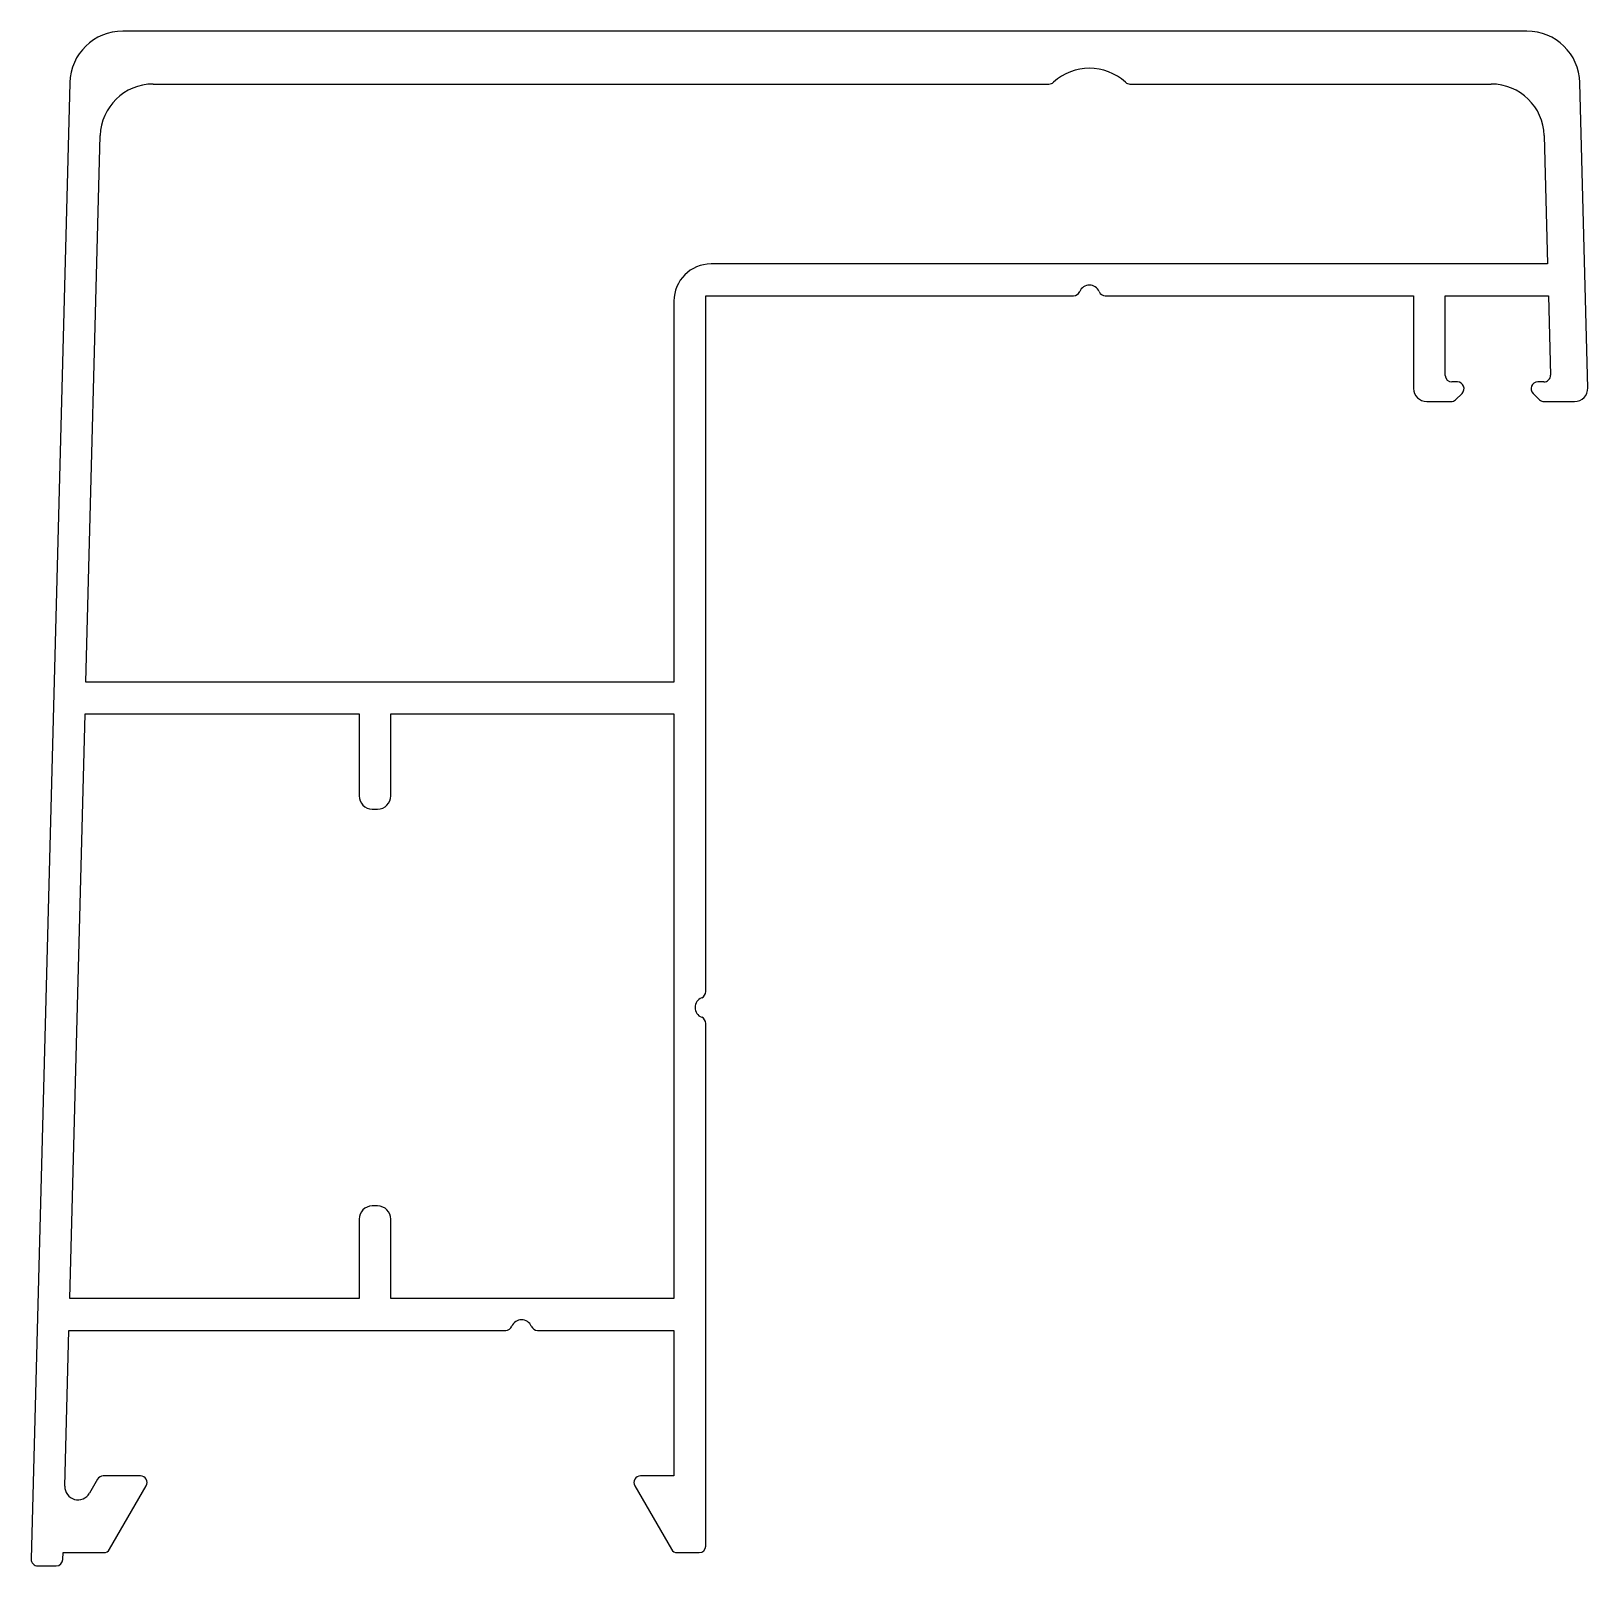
# Model space of a CAD drawing. Extents: x 1120.8 to 1179.6, y 884.2 to 942.2.
import ezdxf

# ---------------------------------------------------------------- set-up
doc = ezdxf.new("R2010")
doc.units = 0
doc.layers.get('0').update_dxf_attribs({"linetype": 'CONTINUOUS'})

msp = doc.modelspace()

# ---------------------------------------------------------------- linework, layer by layer
for p, q in [((1177.324, 942.193), (1124.258, 942.193)), ((1122.259, 940.245), (1120.798, 884.449)), ((1125.407, 940.193), (1159.262, 940.193)), ((1162.321, 940.193), (1175.976, 940.193)), ((1179.626, 928.706), (1179.324, 940.245)), ((1122.866, 917.592), (1123.407, 938.245)), ((1177.976, 938.245), (1178.103, 933.393)), ((1178.103, 933.393), (1146.491, 933.393)), ((1145.091, 931.993), (1145.091, 917.592)), ((1146.291, 905.893), (1146.291, 932.193)), ((1146.291, 932.193), (1160.191, 932.193)), ((1161.391, 932.193), (1173.039, 932.193)), ((1173.039, 932.193), (1173.039, 928.693)), ((1174.239, 929.183), (1174.239, 932.193)), ((1174.239, 932.193), (1178.134, 932.193)), ((1178.134, 932.193), (1178.213, 929.189)), ((1174.699, 928.933), (1174.489, 928.933)), ((1177.963, 928.933), (1177.729, 928.933)), ((1174.627, 928.264), (1174.874, 928.504)), ((1177.555, 928.504), (1177.801, 928.264)), ((1173.539, 928.193), (1174.453, 928.193)), ((1177.976, 928.193), (1179.126, 928.193)), ((1145.091, 917.592), (1122.866, 917.592)), ((1122.256, 894.293), (1122.835, 916.393)), ((1122.835, 916.393), (1133.191, 916.393)), ((1133.191, 916.393), (1133.191, 913.293)), ((1134.391, 913.293), (1134.391, 916.393)), ((1134.391, 916.393), (1145.091, 916.393)), ((1145.091, 916.393), (1145.091, 894.293)), ((1133.691, 912.793), (1133.891, 912.793)), ((1146.291, 884.943), (1146.291, 904.693)), ((1133.891, 897.793), (1133.691, 897.793)), ((1133.191, 897.293), (1133.191, 894.293)), ((1134.391, 894.293), (1134.391, 897.293)), ((1133.191, 894.293), (1122.256, 894.293)), ((1145.091, 894.293), (1134.391, 894.293)), ((1122.071, 887.201), (1122.225, 893.093)), ((1122.225, 893.093), (1138.731, 893.093)), ((1139.931, 893.093), (1145.091, 893.093)), ((1145.091, 893.093), (1145.091, 887.593)), ((1123.309, 887.468), (1123.003, 886.938)), ((1124.931, 887.593), (1123.526, 887.593)), ((1123.762, 884.818), (1125.148, 887.218)), ((1143.613, 887.218), (1144.999, 884.818)), ((1145.091, 887.593), (1143.829, 887.593)), ((1121.048, 884.193), (1121.748, 884.193)), ((1121.998, 884.436), (1122.005, 884.693)), ((1122.005, 884.693), (1123.546, 884.693)), ((1145.215, 884.693), (1146.041, 884.693))]:
    msp.add_line(p, q)
for centre, radius, start, end in [((1124.258, 940.193), 2, 90, 178.5), ((1177.324, 940.193), 2, 1.5, 90), ((1160.791, 938.793), 2, 47.16657, 132.83343), ((1125.407, 938.193), 2, 90, 178.5), ((1159.262, 940.443), 0.25, 270, 312.83343), ((1162.321, 940.443), 0.25, 227.16657, 270), ((1175.976, 938.193), 2, 1.5, 90), ((1146.491, 931.993), 1.4, 90, 180), ((1160.791, 932.193), 0.4, 22.61986, 157.38014), ((1160.191, 932.443), 0.25, 270, 337.38014), ((1161.391, 932.443), 0.25, 202.61986, 270), ((1174.489, 929.183), 0.25, 180, 270), ((1174.699, 928.683), 0.25, 314.25956, 90), ((1177.729, 928.683), 0.25, 90, 225.74044), ((1177.963, 929.183), 0.25, 270, 1.5), ((1173.539, 928.693), 0.5, 180, 270), ((1179.126, 928.693), 0.5, 270, 1.5), ((1174.453, 928.443), 0.25, 270, 314.25956), ((1177.976, 928.443), 0.25, 225.74044, 270), ((1133.691, 913.293), 0.5, 180, 270), ((1133.891, 913.293), 0.5, 270, 0), ((1146.291, 905.293), 0.4, 112.61986, 247.38014), ((1146.041, 905.893), 0.25, 292.61986, 360), ((1146.041, 904.693), 0.25, 0, 67.38014), ((1133.691, 897.293), 0.5, 90, 180), ((1133.891, 897.293), 0.5, 0, 90), ((1138.731, 893.343), 0.25, 270, 337.38014), ((1139.331, 893.093), 0.4, 22.61986, 157.38014), ((1139.931, 893.343), 0.25, 202.61986, 270), ((1122.57, 887.188), 0.5, 178.5, 330), ((1123.526, 887.343), 0.25, 90, 150), ((1124.931, 887.343), 0.25, 330, 90), ((1143.829, 887.343), 0.25, 90, 210), ((1123.546, 884.943), 0.25, 270, 330), ((1145.215, 884.943), 0.25, 210, 270), ((1146.041, 884.943), 0.25, 270, 0), ((1121.048, 884.443), 0.25, 178.5, 270), ((1121.748, 884.443), 0.25, 270, 358.5)]:
    msp.add_arc(centre, radius, start, end)

doc.saveas('drawing.dxf')
